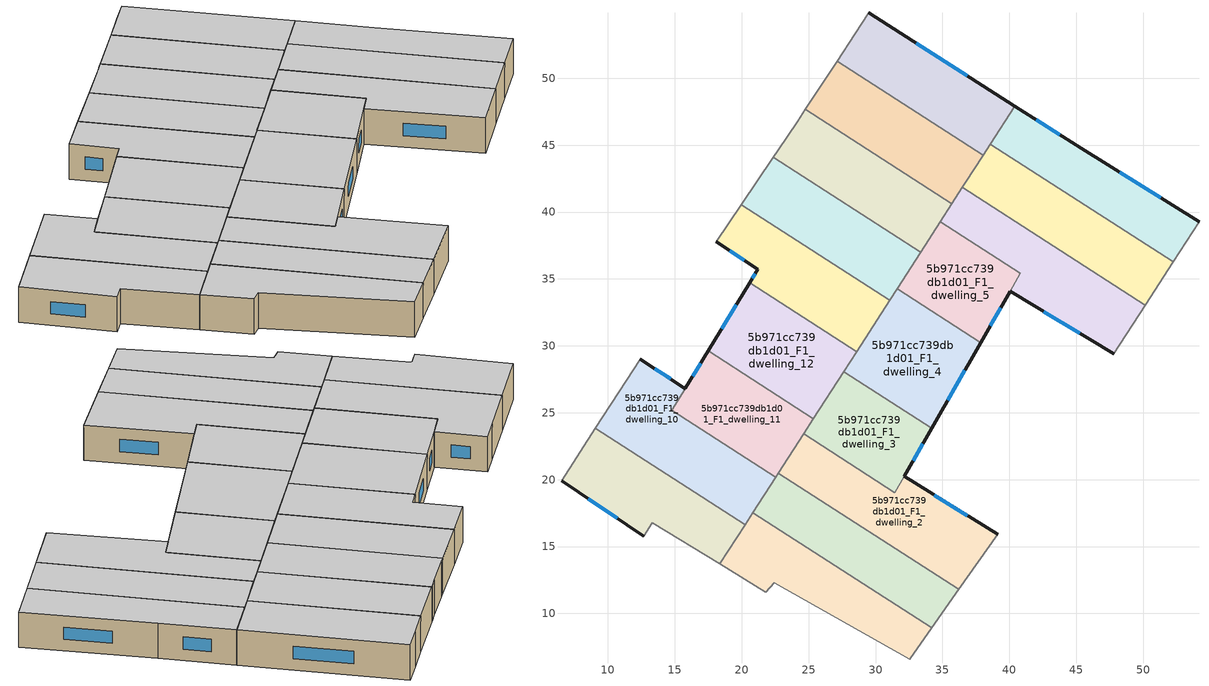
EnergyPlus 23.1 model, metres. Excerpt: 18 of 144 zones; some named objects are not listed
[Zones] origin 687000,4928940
5b971cc739db1d01_F1_dwelling_0
 floor to 5b971cc739db1d01_F0_dwelling_0 (EU_floor_Construction): 34.19,8.92 32.55,6.59 22.43,12.28 21.81,11.59 18.36,13.7 20.83,17.54 z3
 wall adiabatic (EU_wall_Construction): 18.36,13.7 21.81,11.59 22.43,12.28 32.55,6.59 34.19,8.92 z3:6
 wall to 5b971cc739db1d01_F1_dwelling_1 (EU_wall_Construction): 34.19,8.92 20.83,17.54 z3:6
 wall to 5b971cc739db1d01_F1_dwelling_9 (EU_wall_Construction): 20.25,16.63 18.36,13.7 z3:6
 wall to 5b971cc739db1d01_F1_dwelling_10 (EU_wall_Construction): 20.83,17.53 20.25,16.63 z3:6
 ceiling to 5b971cc739db1d01_F2_dwelling_0 (EU_floor_Construction): 32.55,6.59 34.19,8.92 20.83,17.54 18.36,13.7 21.81,11.59 22.43,12.28 z6
5b971cc739db1d01_F1_dwelling_1
 floor to 5b971cc739db1d01_F0_dwelling_1 (EU_floor_Construction): 36.22,11.8 34.19,8.92 20.83,17.54 22.53,20.18 22.73,20.49 z3
 wall adiabatic (EU_wall_Construction): 34.19,8.92 36.22,11.8 z3:6
 wall to 5b971cc739db1d01_F1_dwelling_2 (EU_wall_Construction): 36.22,11.8 22.73,20.49 z3:6
 wall to 5b971cc739db1d01_F1_dwelling_10 (EU_wall_Construction): 22.53,20.18 20.83,17.54 z3:6
 wall to 5b971cc739db1d01_F1_dwelling_11 (EU_wall_Construction): 22.73,20.49 22.53,20.18 z3:6
 ceiling to 5b971cc739db1d01_F2_dwelling_1 (EU_floor_Construction): 34.19,8.92 36.22,11.8 22.73,20.49 22.53,20.18 20.83,17.54 z6
5b971cc739db1d01_F1_dwelling_10
 floor to 5b971cc739db1d01_F0_dwelling_10 (EU_floor_Construction): 15.77,26.81 14.77,25.18 22.53,20.18 20.25,16.63 9.07,23.83 11.36,27.38 12.42,29.01 z3
 wall outside (EU_wall_Construction): 15.77,26.81 12.42,29.01 z3:6
 wall adiabatic (EU_wall_Construction): 12.42,29.01 11.36,27.38 9.07,23.83 z3:6
 wall to 5b971cc739db1d01_F1_dwelling_11 (EU_wall_Construction): 22.53,20.18 14.77,25.18 15.77,26.81 z3:6
 wall to 5b971cc739db1d01_F1_dwelling_9 (EU_wall_Construction): 9.07,23.83 20.25,16.63 z3:6
 window (EU_Window_Construction): 14.68,27.53 13.51,28.29 z3.98:5.02
 ceiling to 5b971cc739db1d01_F2_dwelling_10 (EU_floor_Construction): 20.25,16.63 22.53,20.18 14.77,25.18 15.77,26.81 12.42,29.01 11.36,27.38 9.07,23.83 z6
5b971cc739db1d01_F1_dwelling_11
 floor to 5b971cc739db1d01_F0_dwelling_11 (EU_floor_Construction): 25.35,24.56 22.53,20.18 14.77,25.18 17.49,29.62 z3
 wall outside (EU_wall_Construction): 17.49,29.62 15.77,26.81 z3:6
 wall to 5b971cc739db1d01_F1_dwelling_12 (EU_wall_Construction): 25.35,24.56 17.49,29.62 z3:6
 wall to 5b971cc739db1d01_F1_dwelling_2 (EU_wall_Construction): 22.73,20.49 24.62,23.42 z3:6
 wall to 5b971cc739db1d01_F1_dwelling_3 (EU_wall_Construction): 24.62,23.42 25.35,24.56 z3:6
 window (EU_Window_Construction): 16.93,28.71 16.33,27.73 z3.98:5.02
 ceiling to 5b971cc739db1d01_F2_dwelling_11 (EU_floor_Construction): 22.53,20.18 25.35,24.56 17.49,29.62 14.77,25.18 z6
5b971cc739db1d01_F1_dwelling_12
 floor to 5b971cc739db1d01_F0_dwelling_12 (EU_floor_Construction): 28.58,29.57 25.35,24.56 17.49,29.62 20.6,34.71 z3
 wall outside (EU_wall_Construction): 20.6,34.71 17.49,29.62 z3:6
 wall to 5b971cc739db1d01_F1_dwelling_13 (EU_wall_Construction): 28.58,29.57 20.6,34.71 z3:6
 wall to 5b971cc739db1d01_F1_dwelling_3 (EU_wall_Construction): 25.35,24.56 27.62,28.08 z3:6
 wall to 5b971cc739db1d01_F1_dwelling_4 (EU_wall_Construction): 27.62,28.08 28.58,29.57 z3:6
 window (EU_Window_Construction): 19.59,33.06 18.5,31.28 z3.98:5.02
 ceiling to 5b971cc739db1d01_F2_dwelling_12 (EU_floor_Construction): 25.35,24.56 28.58,29.57 20.6,34.71 17.49,29.62 z6
5b971cc739db1d01_F1_dwelling_13
 floor to 5b971cc739db1d01_F0_dwelling_13 (EU_floor_Construction): 31.06,33.42 28.58,29.57 20.6,34.71 21.21,35.71 18.08,37.77 19.97,40.56 z3
 wall outside (EU_wall_Construction): 18.08,37.77 21.21,35.71 20.6,34.71 z3:6
 wall to 5b971cc739db1d01_F1_dwelling_14 (EU_wall_Construction): 31.06,33.42 19.97,40.56 z3:6
 wall adiabatic (EU_wall_Construction): 19.97,40.56 18.08,37.77 z3:6
 wall to 5b971cc739db1d01_F1_dwelling_4 (EU_wall_Construction): 28.58,29.57 31.06,33.42 z3:6
 window (EU_Window_Construction): 21.01,35.38 20.8,35.03 / 19.1,37.1 20.19,36.38 z3.98:5.02
 ceiling to 5b971cc739db1d01_F2_dwelling_13 (EU_floor_Construction): 28.58,29.57 31.06,33.42 19.97,40.56 18.08,37.77 21.21,35.71 20.6,34.71 z6
5b971cc739db1d01_F1_dwelling_14
 floor to 5b971cc739db1d01_F0_dwelling_14 (EU_floor_Construction): 33.37,37.01 31.06,33.42 19.97,40.56 22.37,44.1 z3
 wall adiabatic (EU_wall_Construction): 22.37,44.1 19.97,40.56 z3:6
 wall to 5b971cc739db1d01_F1_dwelling_15 (EU_wall_Construction): 33.37,37.01 22.37,44.1 z3:6
 wall to 5b971cc739db1d01_F1_dwelling_5 (EU_wall_Construction): 31.61,34.27 33.37,37.01 z3:6
 wall to 5b971cc739db1d01_F1_dwelling_4 (EU_wall_Construction): 31.06,33.42 31.61,34.27 z3:6
 ceiling to 5b971cc739db1d01_F2_dwelling_14 (EU_floor_Construction): 31.06,33.42 33.37,37.01 22.37,44.1 19.97,40.56 z6
5b971cc739db1d01_F1_dwelling_15
 floor to 5b971cc739db1d01_F0_dwelling_15 (EU_floor_Construction): 35.7,40.62 33.37,37.01 22.37,44.1 22.7,44.59 24.17,46.79 24.57,47.4 24.75,47.68 z3
 wall adiabatic (EU_wall_Construction): 24.75,47.68 24.57,47.4 24.17,46.79 22.7,44.59 22.37,44.1 z3:6
 wall to 5b971cc739db1d01_F1_dwelling_16 (EU_wall_Construction): 35.7,40.62 24.75,47.68 z3:6
 wall to 5b971cc739db1d01_F1_dwelling_6 (EU_wall_Construction): 34.83,39.28 35.7,40.62 z3:6
 wall to 5b971cc739db1d01_F1_dwelling_5 (EU_wall_Construction): 33.37,37.01 34.83,39.28 z3:6
 ceiling to 5b971cc739db1d01_F2_dwelling_15 (EU_floor_Construction): 33.37,37.01 35.7,40.62 24.75,47.68 24.57,47.4 24.17,46.79 22.7,44.59 22.37,44.1 z6
5b971cc739db1d01_F1_dwelling_16
 floor to 5b971cc739db1d01_F0_dwelling_16 (EU_floor_Construction): 38.04,44.25 35.7,40.62 24.75,47.68 27.13,51.28 z3
 wall adiabatic (EU_wall_Construction): 27.13,51.28 24.75,47.68 z3:6
 wall to 5b971cc739db1d01_F1_dwelling_17 (EU_wall_Construction): 38.04,44.25 27.13,51.28 z3:6
 wall to 5b971cc739db1d01_F1_dwelling_7 (EU_wall_Construction): 36.49,41.84 36.7,42.18 38.04,44.25 z3:6
 wall to 5b971cc739db1d01_F1_dwelling_6 (EU_wall_Construction): 35.7,40.62 36.49,41.84 z3:6
 ceiling to 5b971cc739db1d01_F2_dwelling_16 (EU_floor_Construction): 35.7,40.62 38.04,44.25 27.13,51.28 24.75,47.68 z6
5b971cc739db1d01_F1_dwelling_17
 floor to 5b971cc739db1d01_F0_dwelling_17 (EU_floor_Construction): 40.4,47.92 38.04,44.25 27.13,51.28 28.45,53.29 29.49,54.88 z3
 wall outside (EU_wall_Construction): 40.4,47.92 29.49,54.88 z3:6
 wall adiabatic (EU_wall_Construction): 29.49,54.88 28.45,53.29 27.13,51.28 z3:6
 wall to 5b971cc739db1d01_F1_dwelling_8 (EU_wall_Construction): 38.57,45.08 40.4,47.92 z3:6
 wall to 5b971cc739db1d01_F1_dwelling_7 (EU_wall_Construction): 38.04,44.26 38.57,45.08 z3:6
 window (EU_Window_Construction): 36.85,50.19 33.04,52.62 z3.98:5.02
 ceiling to 5b971cc739db1d01_F2_dwelling_17 (EU_floor_Construction): 38.04,44.25 40.4,47.92 29.49,54.88 28.45,53.29 27.13,51.28 z6
5b971cc739db1d01_F1_dwelling_2
 floor to 5b971cc739db1d01_F0_dwelling_2 (EU_floor_Construction): 39.12,15.9 36.22,11.8 22.73,20.49 24.62,23.42 31.43,19.03 32.14,20.26 z3
 wall outside (EU_wall_Construction): 39.12,15.9 32.14,20.26 z3:6
 wall adiabatic (EU_wall_Construction): 36.22,11.8 39.12,15.9 z3:6
 wall to 5b971cc739db1d01_F1_dwelling_3 (EU_wall_Construction): 32.14,20.26 31.43,19.03 24.62,23.42 z3:6
 window (EU_Window_Construction): 36.85,17.32 34.41,18.84 z3.98:5.02
 ceiling to 5b971cc739db1d01_F2_dwelling_2 (EU_floor_Construction): 36.22,11.8 39.12,15.9 32.14,20.26 31.43,19.03 24.62,23.42 22.73,20.49 z6
5b971cc739db1d01_F1_dwelling_3
 floor to 5b971cc739db1d01_F0_dwelling_3 (EU_floor_Construction): 34.19,23.84 31.43,19.03 24.62,23.42 27.62,28.08 z3
 wall outside (EU_wall_Construction): 32.14,20.26 34.19,23.84 z3:6
 wall to 5b971cc739db1d01_F1_dwelling_4 (EU_wall_Construction): 34.19,23.84 27.62,28.08 z3:6
 window (EU_Window_Construction): 32.8,21.43 33.52,22.68 z3.98:5.02
 ceiling to 5b971cc739db1d01_F2_dwelling_3 (EU_floor_Construction): 31.43,19.03 34.19,23.84 27.62,28.08 24.62,23.42 z6
5b971cc739db1d01_F1_dwelling_4
 floor to 5b971cc739db1d01_F0_dwelling_4 (EU_floor_Construction): 37.85,30.24 34.19,23.84 27.62,28.08 31.61,34.27 z3
 wall outside (EU_wall_Construction): 34.19,23.84 37.85,30.24 z3:6
 wall to 5b971cc739db1d01_F1_dwelling_5 (EU_wall_Construction): 37.85,30.24 31.61,34.27 z3:6
 window (EU_Window_Construction): 35.38,25.93 36.66,28.16 z3.98:5.02
 ceiling to 5b971cc739db1d01_F2_dwelling_4 (EU_floor_Construction): 34.19,23.84 37.85,30.24 31.61,34.27 27.62,28.08 z6
5b971cc739db1d01_F1_dwelling_5
 floor to 5b971cc739db1d01_F0_dwelling_5 (EU_floor_Construction): 40.82,35.42 37.85,30.24 31.61,34.27 34.83,39.28 z3
 wall outside (EU_wall_Construction): 37.85,30.24 40.06,34.09 z3:6
 wall to 5b971cc739db1d01_F1_dwelling_6 (EU_wall_Construction): 40.06,34.09 40.82,35.42 34.83,39.28 z3:6
 window (EU_Window_Construction): 38.57,31.49 39.34,32.84 z3.98:5.02
 ceiling to 5b971cc739db1d01_F2_dwelling_5 (EU_floor_Construction): 37.85,30.24 40.82,35.42 34.83,39.28 31.61,34.27 z6
5b971cc739db1d01_F1_dwelling_6
 floor to 5b971cc739db1d01_F0_dwelling_6 (EU_floor_Construction): 50.15,33.04 47.8,29.4 40.06,34.09 40.82,35.42 34.83,39.28 36.49,41.84 z3
 wall outside (EU_wall_Construction): 40.06,34.09 47.8,29.4 z3:6
 wall to 5b971cc739db1d01_F1_dwelling_7 (EU_wall_Construction): 50.15,33.04 36.49,41.84 z3:6
 wall adiabatic (EU_wall_Construction): 47.8,29.4 50.15,33.04 z3:6
 window (EU_Window_Construction): 42.57,32.56 45.28,30.92 z3.98:5.02
 ceiling to 5b971cc739db1d01_F2_dwelling_6 (EU_floor_Construction): 47.8,29.4 50.15,33.04 36.49,41.84 34.83,39.28 40.82,35.42 40.06,34.09 z6
5b971cc739db1d01_F1_dwelling_7
 floor to 5b971cc739db1d01_F0_dwelling_7 (EU_floor_Construction): 52.24,36.28 50.15,33.04 36.49,41.84 36.7,42.18 38.57,45.08 z3
 wall to 5b971cc739db1d01_F1_dwelling_8 (EU_wall_Construction): 52.24,36.28 38.57,45.08 z3:6
 wall adiabatic (EU_wall_Construction): 50.15,33.04 52.24,36.28 z3:6
 ceiling to 5b971cc739db1d01_F2_dwelling_7 (EU_floor_Construction): 50.15,33.04 52.24,36.28 38.57,45.08 36.7,42.18 36.49,41.84 z6
5b971cc739db1d01_F1_dwelling_8
 floor to 5b971cc739db1d01_F0_dwelling_8 (EU_floor_Construction): 54.18,39.28 52.24,36.28 38.57,45.08 40.4,47.92 45.39,44.75 z3
 wall outside (EU_wall_Construction): 54.18,39.28 45.39,44.75 40.4,47.92 z3:6
 wall adiabatic (EU_wall_Construction): 52.24,36.28 54.18,39.28 z3:6
 window (EU_Window_Construction): 43.77,45.78 42.02,46.89 / 51.32,41.06 48.25,42.97 z3.98:5.02
 ceiling to 5b971cc739db1d01_F2_dwelling_8 (EU_floor_Construction): 52.24,36.28 54.18,39.28 45.39,44.75 40.4,47.92 38.57,45.08 z6
5b971cc739db1d01_F1_dwelling_9
 floor to 5b971cc739db1d01_F0_dwelling_9 (EU_floor_Construction): 20.25,16.63 18.36,13.7 13.3,16.78 12.68,15.78 6.53,19.9 9.07,23.83 z3
 wall outside (EU_wall_Construction): 6.53,19.9 12.68,15.78 z3:6
 wall adiabatic (EU_wall_Construction): 12.68,15.78 13.3,16.78 18.36,13.7 / 9.07,23.83 6.53,19.9 z3:6
 window (EU_Window_Construction): 8.53,18.56 10.68,17.12 z3.98:5.02
 ceiling to 5b971cc739db1d01_F2_dwelling_9 (EU_floor_Construction): 18.36,13.7 20.25,16.63 9.07,23.83 6.53,19.9 12.68,15.78 13.3,16.78 z6
[Building]
EU S2 Campaign: North Axis=0; Terrain=City; Solar Distribution=FullExterior
[Site:Location]
Bologna: Latitude=44.5; Longitude=11.25; Time Zone=1; Elevation=37
[SizingPeriod:WeatherFileDays]
AnnualSizingPeriod: Begin Month=1; Begin Day of Month=1; End Month=12; End Day of Month=31; Day of Week for Start Day=Monday; Use Weather File Daylight Saving Period=No; Use Weather File Rain and Snow Indicators=No
[MATERIAL]
EU_InternalMass_Material: Roughness=MediumRough; Thickness=0.1; Conductivity=1; Density=1800; Specific Heat=900; Thermal Absorptance=0.9; Solar Absorptance=0.7; Visible Absorptance=0.7
[MATERIAL:NOMASS] Roughness=MediumRough; Thermal Absorptance=0.9; Solar Absorptance=0.7; Visible Absorptance=0.7
Name | Thermal Resistance
EU_wall_NoMass | 0.905828
EU_floor_NoMass | 0.67114
[WINDOWMATERIAL:SIMPLEGLAZINGSYSTEM]
EU_Window_SimpleGlazing: UFactor=4.52486; Solar Heat Gain Coefficient=0.85; Visible Transmittance=0.85
[CONSTRUCTION]
EU_wall_Construction: EU_wall_NoMass
EU_floor_Construction: EU_floor_NoMass
EU_Window_Construction: EU_Window_SimpleGlazing
EU_InternalMass_Construction: EU_InternalMass_Material
[ZONE] Type=1; Multiplier=1; Ceiling Height=autocalculate; Floor Area=autocalculate; Part of Total Floor Area=Yes
Name | Volume
5b971cc739db1d01_F1_dwelling_0 | 168.436
5b971cc739db1d01_F1_dwelling_1 | 168.46
5b971cc739db1d01_F1_dwelling_10 | 191.74
5b971cc739db1d01_F1_dwelling_11 | 145.154
5b971cc739db1d01_F1_dwelling_12 | 168.438
5b971cc739db1d01_F1_dwelling_13; 5b971cc739db1d01_F1_dwelling_16; 5b971cc739db1d01_F1_dwelling_4 | 168.426
5b971cc739db1d01_F1_dwelling_14 | 168.458
5b971cc739db1d01_F1_dwelling_15 | 168.444
5b971cc739db1d01_F1_dwelling_17 | 168.457
5b971cc739db1d01_F1_dwelling_2 | 204.521
5b971cc739db1d01_F1_dwelling_3 | 132.349
5b971cc739db1d01_F1_dwelling_5 | 130.07
5b971cc739db1d01_F1_dwelling_6 | 187.3
5b971cc739db1d01_F1_dwelling_7 | 187.932
5b971cc739db1d01_F1_dwelling_8 | 168.45
5b971cc739db1d01_F1_dwelling_9 | 168.433
[INTERNALMASS] Construction=EU_InternalMass_Construction
Name | Zone or ZoneList | Surface Area
5b971cc739db1d01_F1_dwelling_0_EU_InternalMass | 5b971cc739db1d01_F1_dwelling_0 | 56.1451
5b971cc739db1d01_F1_dwelling_1_EU_InternalMass | 5b971cc739db1d01_F1_dwelling_1 | 56.1549
5b971cc739db1d01_F1_dwelling_2_EU_InternalMass | 5b971cc739db1d01_F1_dwelling_2 | 68.1744
5b971cc739db1d01_F1_dwelling_3_EU_InternalMass | 5b971cc739db1d01_F1_dwelling_3 | 44.1213
5b971cc739db1d01_F1_dwelling_4_EU_InternalMass | 5b971cc739db1d01_F1_dwelling_4 | 56.1423
5b971cc739db1d01_F1_dwelling_5_EU_InternalMass | 5b971cc739db1d01_F1_dwelling_5 | 43.3524
5b971cc739db1d01_F1_dwelling_6_EU_InternalMass | 5b971cc739db1d01_F1_dwelling_6 | 62.4369
5b971cc739db1d01_F1_dwelling_7_EU_InternalMass | 5b971cc739db1d01_F1_dwelling_7 | 62.642
5b971cc739db1d01_F1_dwelling_8_EU_InternalMass | 5b971cc739db1d01_F1_dwelling_8 | 56.1504
5b971cc739db1d01_F1_dwelling_9_EU_InternalMass | 5b971cc739db1d01_F1_dwelling_9 | 56.1443
5b971cc739db1d01_F1_dwelling_10_EU_InternalMass | 5b971cc739db1d01_F1_dwelling_10 | 63.9151
5b971cc739db1d01_F1_dwelling_11_EU_InternalMass | 5b971cc739db1d01_F1_dwelling_11 | 48.3802
5b971cc739db1d01_F1_dwelling_12_EU_InternalMass | 5b971cc739db1d01_F1_dwelling_12 | 56.1462
5b971cc739db1d01_F1_dwelling_13_EU_InternalMass | 5b971cc739db1d01_F1_dwelling_13 | 56.1421
5b971cc739db1d01_F1_dwelling_14_EU_InternalMass | 5b971cc739db1d01_F1_dwelling_14 | 56.1528
5b971cc739db1d01_F1_dwelling_15_EU_InternalMass | 5b971cc739db1d01_F1_dwelling_15 | 56.1477
5b971cc739db1d01_F1_dwelling_16_EU_InternalMass | 5b971cc739db1d01_F1_dwelling_16 | 56.1423
5b971cc739db1d01_F1_dwelling_17_EU_InternalMass | 5b971cc739db1d01_F1_dwelling_17 | 56.1525
[OTHEREQUIPMENT] Fuel Type=Electricity; Design Level Calculation Method=Watts/Area; Power per Zone Floor Area=1; Fraction Latent=0; Fraction Radiant=0; Fraction Lost=0; Carbon Dioxide Generation Rate=0; EndUse Subcategory=EU_Step8_InternalGains
Name | Zone or ZoneList or Space or SpaceList | Schedule
EU_Step8_InternalGain_5b971cc739db1d01_F1_dwelling_0_f000 | 5b971cc739db1d01_F1_dwelling_0 | EU_Step8_GainSchedule_5b971cc739db1d01_F1_dwelling_0_f000
EU_Step8_InternalGain_5b971cc739db1d01_F1_dwelling_1_f000 | 5b971cc739db1d01_F1_dwelling_1 | EU_Step8_GainSchedule_5b971cc739db1d01_F1_dwelling_1_f000
EU_Step8_InternalGain_5b971cc739db1d01_F1_dwelling_2_f000 | 5b971cc739db1d01_F1_dwelling_2 | EU_Step8_GainSchedule_5b971cc739db1d01_F1_dwelling_2_f000
EU_Step8_InternalGain_5b971cc739db1d01_F1_dwelling_3_f000 | 5b971cc739db1d01_F1_dwelling_3 | EU_Step8_GainSchedule_5b971cc739db1d01_F1_dwelling_3_f000
EU_Step8_InternalGain_5b971cc739db1d01_F1_dwelling_4_f000 | 5b971cc739db1d01_F1_dwelling_4 | EU_Step8_GainSchedule_5b971cc739db1d01_F1_dwelling_4_f000
EU_Step8_InternalGain_5b971cc739db1d01_F1_dwelling_5_f000 | 5b971cc739db1d01_F1_dwelling_5 | EU_Step8_GainSchedule_5b971cc739db1d01_F1_dwelling_5_f000
EU_Step8_InternalGain_5b971cc739db1d01_F1_dwelling_6_f000 | 5b971cc739db1d01_F1_dwelling_6 | EU_Step8_GainSchedule_5b971cc739db1d01_F1_dwelling_6_f000
EU_Step8_InternalGain_5b971cc739db1d01_F1_dwelling_7_f000 | 5b971cc739db1d01_F1_dwelling_7 | EU_Step8_GainSchedule_5b971cc739db1d01_F1_dwelling_7_f000
EU_Step8_InternalGain_5b971cc739db1d01_F1_dwelling_8_f000 | 5b971cc739db1d01_F1_dwelling_8 | EU_Step8_GainSchedule_5b971cc739db1d01_F1_dwelling_8_f000
EU_Step8_InternalGain_5b971cc739db1d01_F1_dwelling_9_f000 | 5b971cc739db1d01_F1_dwelling_9 | EU_Step8_GainSchedule_5b971cc739db1d01_F1_dwelling_9_f000
EU_Step8_InternalGain_5b971cc739db1d01_F1_dwelling_10_f000 | 5b971cc739db1d01_F1_dwelling_10 | EU_Step8_GainSchedule_5b971cc739db1d01_F1_dwelling_10_f000
EU_Step8_InternalGain_5b971cc739db1d01_F1_dwelling_11_f000 | 5b971cc739db1d01_F1_dwelling_11 | EU_Step8_GainSchedule_5b971cc739db1d01_F1_dwelling_11_f000
EU_Step8_InternalGain_5b971cc739db1d01_F1_dwelling_12_f000 | 5b971cc739db1d01_F1_dwelling_12 | EU_Step8_GainSchedule_5b971cc739db1d01_F1_dwelling_12_f000
EU_Step8_InternalGain_5b971cc739db1d01_F1_dwelling_13_f000 | 5b971cc739db1d01_F1_dwelling_13 | EU_Step8_GainSchedule_5b971cc739db1d01_F1_dwelling_13_f000
EU_Step8_InternalGain_5b971cc739db1d01_F1_dwelling_14_f000 | 5b971cc739db1d01_F1_dwelling_14 | EU_Step8_GainSchedule_5b971cc739db1d01_F1_dwelling_14_f000
EU_Step8_InternalGain_5b971cc739db1d01_F1_dwelling_15_f000 | 5b971cc739db1d01_F1_dwelling_15 | EU_Step8_GainSchedule_5b971cc739db1d01_F1_dwelling_15_f000
EU_Step8_InternalGain_5b971cc739db1d01_F1_dwelling_16_f000 | 5b971cc739db1d01_F1_dwelling_16 | EU_Step8_GainSchedule_5b971cc739db1d01_F1_dwelling_16_f000
EU_Step8_InternalGain_5b971cc739db1d01_F1_dwelling_17_f000 | 5b971cc739db1d01_F1_dwelling_17 | EU_Step8_GainSchedule_5b971cc739db1d01_F1_dwelling_17_f000
[ZONEVENTILATION:DESIGNFLOWRATE] Schedule=EU_AlwaysOn; Design Flow Rate Calculation Method=AirChanges/Hour; Air Changes per Hour=0.73129; Ventilation Type=Natural; Fan Pressure Rise=0; Fan Total Efficiency=1; Constant Term Coefficient=1; Temperature Term Coefficient=0; Velocity Term Coefficient=0; Velocity Squared Term Coefficient=0; Minimum Indoor Temperature=-100; Maximum Indoor Temperature=100; Delta Temperature=-100; Minimum Outdoor Temperature=-100; Maximum Outdoor Temperature=100; Maximum Wind Speed=40
Name | Zone or ZoneList or Space or SpaceList
EU_ConstantAir_5b971cc739db1d01_F1_dwelling_0 | 5b971cc739db1d01_F1_dwelling_0
EU_ConstantAir_5b971cc739db1d01_F1_dwelling_1 | 5b971cc739db1d01_F1_dwelling_1
EU_ConstantAir_5b971cc739db1d01_F1_dwelling_2 | 5b971cc739db1d01_F1_dwelling_2
EU_ConstantAir_5b971cc739db1d01_F1_dwelling_3 | 5b971cc739db1d01_F1_dwelling_3
EU_ConstantAir_5b971cc739db1d01_F1_dwelling_4 | 5b971cc739db1d01_F1_dwelling_4
EU_ConstantAir_5b971cc739db1d01_F1_dwelling_5 | 5b971cc739db1d01_F1_dwelling_5
EU_ConstantAir_5b971cc739db1d01_F1_dwelling_6 | 5b971cc739db1d01_F1_dwelling_6
EU_ConstantAir_5b971cc739db1d01_F1_dwelling_7 | 5b971cc739db1d01_F1_dwelling_7
EU_ConstantAir_5b971cc739db1d01_F1_dwelling_8 | 5b971cc739db1d01_F1_dwelling_8
EU_ConstantAir_5b971cc739db1d01_F1_dwelling_9 | 5b971cc739db1d01_F1_dwelling_9
EU_ConstantAir_5b971cc739db1d01_F1_dwelling_10 | 5b971cc739db1d01_F1_dwelling_10
EU_ConstantAir_5b971cc739db1d01_F1_dwelling_11 | 5b971cc739db1d01_F1_dwelling_11
EU_ConstantAir_5b971cc739db1d01_F1_dwelling_12 | 5b971cc739db1d01_F1_dwelling_12
EU_ConstantAir_5b971cc739db1d01_F1_dwelling_13 | 5b971cc739db1d01_F1_dwelling_13
EU_ConstantAir_5b971cc739db1d01_F1_dwelling_14 | 5b971cc739db1d01_F1_dwelling_14
EU_ConstantAir_5b971cc739db1d01_F1_dwelling_15 | 5b971cc739db1d01_F1_dwelling_15
EU_ConstantAir_5b971cc739db1d01_F1_dwelling_16 | 5b971cc739db1d01_F1_dwelling_16
EU_ConstantAir_5b971cc739db1d01_F1_dwelling_17 | 5b971cc739db1d01_F1_dwelling_17
[HVACTEMPLATE:ZONE:IDEALLOADSAIRSYSTEM] System Availability Schedule=EU_AlwaysOn; Maximum Heating Supply Air Temperature=50; Minimum Cooling Supply Air Temperature=13; Maximum Heating Supply Air Humidity Ratio=0.0156; Minimum Cooling Supply Air Humidity Ratio=0.0077; Heating Limit=NoLimit; Cooling Limit=NoLimit; Heating Availability Schedule=EU_AlwaysOn; Cooling Availability Schedule=EU_CoolingOff; Dehumidification Control Type=ConstantSensibleHeatRatio; Cooling Sensible Heat Ratio=0.7; Dehumidification Setpoint=60; Humidification Control Type=None; Humidification Setpoint=30; Outdoor Air Method=None; Outdoor Air Flow Rate per Person=0.00944; Outdoor Air Flow Rate per Zone Floor Area=0; Outdoor Air Flow Rate per Zone=0; Demand Controlled Ventilation Type=None; Outdoor Air Economizer Type=NoEconomizer; Heat Recovery Type=None; Sensible Heat Recovery Effectiveness=0.7; Latent Heat Recovery Effectiveness=0.65
Name | Template Thermostat
5b971cc739db1d01_F1_dwelling_0 | EU_HeatOnly_5b971cc739db1d01_F1_dwelling_0
5b971cc739db1d01_F1_dwelling_1 | EU_HeatOnly_5b971cc739db1d01_F1_dwelling_1
5b971cc739db1d01_F1_dwelling_2 | EU_HeatOnly_5b971cc739db1d01_F1_dwelling_2
5b971cc739db1d01_F1_dwelling_3 | EU_HeatOnly_5b971cc739db1d01_F1_dwelling_3
5b971cc739db1d01_F1_dwelling_4 | EU_HeatOnly_5b971cc739db1d01_F1_dwelling_4
5b971cc739db1d01_F1_dwelling_5 | EU_HeatOnly_5b971cc739db1d01_F1_dwelling_5
5b971cc739db1d01_F1_dwelling_6 | EU_HeatOnly_5b971cc739db1d01_F1_dwelling_6
5b971cc739db1d01_F1_dwelling_7 | EU_HeatOnly_5b971cc739db1d01_F1_dwelling_7
5b971cc739db1d01_F1_dwelling_8 | EU_HeatOnly_5b971cc739db1d01_F1_dwelling_8
5b971cc739db1d01_F1_dwelling_9 | EU_HeatOnly_5b971cc739db1d01_F1_dwelling_9
5b971cc739db1d01_F1_dwelling_10 | EU_HeatOnly_5b971cc739db1d01_F1_dwelling_10
5b971cc739db1d01_F1_dwelling_11 | EU_HeatOnly_5b971cc739db1d01_F1_dwelling_11
5b971cc739db1d01_F1_dwelling_12 | EU_HeatOnly_5b971cc739db1d01_F1_dwelling_12
5b971cc739db1d01_F1_dwelling_13 | EU_HeatOnly_5b971cc739db1d01_F1_dwelling_13
5b971cc739db1d01_F1_dwelling_14 | EU_HeatOnly_5b971cc739db1d01_F1_dwelling_14
5b971cc739db1d01_F1_dwelling_15 | EU_HeatOnly_5b971cc739db1d01_F1_dwelling_15
5b971cc739db1d01_F1_dwelling_16 | EU_HeatOnly_5b971cc739db1d01_F1_dwelling_16
5b971cc739db1d01_F1_dwelling_17 | EU_HeatOnly_5b971cc739db1d01_F1_dwelling_17
[SIZING:ZONE] Zone Cooling Design Supply Air Temperature Input Method=SupplyAirTemperature; Zone Cooling Design Supply Air Temperature=13; Zone Heating Design Supply Air Temperature Input Method=SupplyAirTemperature; Zone Heating Design Supply Air Temperature=50; Zone Cooling Design Supply Air Humidity Ratio=0.008; Zone Heating Design Supply Air Humidity Ratio=0.008; Cooling Design Air Flow Method=DesignDay; Cooling Design Air Flow Rate=0; Cooling Minimum Air Flow per Zone Floor Area=0.000762; Cooling Minimum Air Flow=0; Cooling Minimum Air Flow Fraction=0.2; Heating Design Air Flow Method=DesignDay; Heating Design Air Flow Rate=0; Heating Maximum Air Flow per Zone Floor Area=0.002032; Heating Maximum Air Flow=0.141576; Heating Maximum Air Flow Fraction=0.3; Account for Dedicated Outdoor Air System=No; Dedicated Outdoor Air System Control Strategy=NeutralSupplyAir; Dedicated Outdoor Air Low Setpoint Temperature for Design=autosize; Dedicated Outdoor Air High Setpoint Temperature for Design=autosize; Zone Load Sizing Method=Sensible Load Only No Latent Load; Zone Latent Cooling Design Supply Air Humidity Ratio Input Method=HumidityRatioDifference; Zone Cooling Design Supply Air Humidity Ratio Difference=0.005; Zone Latent Heating Design Supply Air Humidity Ratio Input Method=HumidityRatioDifference; Zone Humidification Design Supply Air Humidity Ratio Difference=0.005
5b971cc739db1d01_F1_dwelling_0; 5b971cc739db1d01_F1_dwelling_1; 5b971cc739db1d01_F1_dwelling_2; 5b971cc739db1d01_F1_dwelling_3; 5b971cc739db1d01_F1_dwelling_4; 5b971cc739db1d01_F1_dwelling_5; 5b971cc739db1d01_F1_dwelling_6; 5b971cc739db1d01_F1_dwelling_7; 5b971cc739db1d01_F1_dwelling_8; 5b971cc739db1d01_F1_dwelling_9; 5b971cc739db1d01_F1_dwelling_10; 5b971cc739db1d01_F1_dwelling_11; 5b971cc739db1d01_F1_dwelling_12; 5b971cc739db1d01_F1_dwelling_13; 5b971cc739db1d01_F1_dwelling_14; 5b971cc739db1d01_F1_dwelling_15; 5b971cc739db1d01_F1_dwelling_16; 5b971cc739db1d01_F1_dwelling_17
[SCHEDULE:CONSTANT]
Name | Hourly Value
EU_AlwaysOn | 1
EU_CoolingOff | 0
[SCHEDULE:FILE] Column Number=1; Rows to Skip at Top=0; Number of Hours of Data=8760; Column Separator=Comma; Interpolate to Timestep=No; Minutes per Item=60; Adjust Schedule for Daylight Savings=Yes
Name | File
EU_Step8_GainSchedule_5b971cc739db1d01_F1_dwelling_0_f000 | ../../schedules/5b971cc739db1d01/5b971cc739db1d01_F1_dwelling_0_f000_gain.csv
EU_Step8_GainSchedule_5b971cc739db1d01_F1_dwelling_1_f000 | ../../schedules/5b971cc739db1d01/5b971cc739db1d01_F1_dwelling_1_f000_gain.csv
EU_Step8_GainSchedule_5b971cc739db1d01_F1_dwelling_2_f000 | ../../schedules/5b971cc739db1d01/5b971cc739db1d01_F1_dwelling_2_f000_gain.csv
EU_Step8_GainSchedule_5b971cc739db1d01_F1_dwelling_3_f000 | ../../schedules/5b971cc739db1d01/5b971cc739db1d01_F1_dwelling_3_f000_gain.csv
EU_Step8_GainSchedule_5b971cc739db1d01_F1_dwelling_4_f000 | ../../schedules/5b971cc739db1d01/5b971cc739db1d01_F1_dwelling_4_f000_gain.csv
EU_Step8_GainSchedule_5b971cc739db1d01_F1_dwelling_5_f000 | ../../schedules/5b971cc739db1d01/5b971cc739db1d01_F1_dwelling_5_f000_gain.csv
EU_Step8_GainSchedule_5b971cc739db1d01_F1_dwelling_6_f000 | ../../schedules/5b971cc739db1d01/5b971cc739db1d01_F1_dwelling_6_f000_gain.csv
EU_Step8_GainSchedule_5b971cc739db1d01_F1_dwelling_7_f000 | ../../schedules/5b971cc739db1d01/5b971cc739db1d01_F1_dwelling_7_f000_gain.csv
EU_Step8_GainSchedule_5b971cc739db1d01_F1_dwelling_8_f000 | ../../schedules/5b971cc739db1d01/5b971cc739db1d01_F1_dwelling_8_f000_gain.csv
EU_Step8_GainSchedule_5b971cc739db1d01_F1_dwelling_9_f000 | ../../schedules/5b971cc739db1d01/5b971cc739db1d01_F1_dwelling_9_f000_gain.csv
EU_Step8_GainSchedule_5b971cc739db1d01_F1_dwelling_10_f000 | ../../schedules/5b971cc739db1d01/5b971cc739db1d01_F1_dwelling_10_f000_gain.csv
EU_Step8_GainSchedule_5b971cc739db1d01_F1_dwelling_11_f000 | ../../schedules/5b971cc739db1d01/5b971cc739db1d01_F1_dwelling_11_f000_gain.csv
EU_Step8_GainSchedule_5b971cc739db1d01_F1_dwelling_12_f000 | ../../schedules/5b971cc739db1d01/5b971cc739db1d01_F1_dwelling_12_f000_gain.csv
EU_Step8_GainSchedule_5b971cc739db1d01_F1_dwelling_13_f000 | ../../schedules/5b971cc739db1d01/5b971cc739db1d01_F1_dwelling_13_f000_gain.csv
EU_Step8_GainSchedule_5b971cc739db1d01_F1_dwelling_14_f000 | ../../schedules/5b971cc739db1d01/5b971cc739db1d01_F1_dwelling_14_f000_gain.csv
EU_Step8_GainSchedule_5b971cc739db1d01_F1_dwelling_15_f000 | ../../schedules/5b971cc739db1d01/5b971cc739db1d01_F1_dwelling_15_f000_gain.csv
EU_Step8_GainSchedule_5b971cc739db1d01_F1_dwelling_16_f000 | ../../schedules/5b971cc739db1d01/5b971cc739db1d01_F1_dwelling_16_f000_gain.csv
EU_Step8_GainSchedule_5b971cc739db1d01_F1_dwelling_17_f000 | ../../schedules/5b971cc739db1d01/5b971cc739db1d01_F1_dwelling_17_f000_gain.csv
